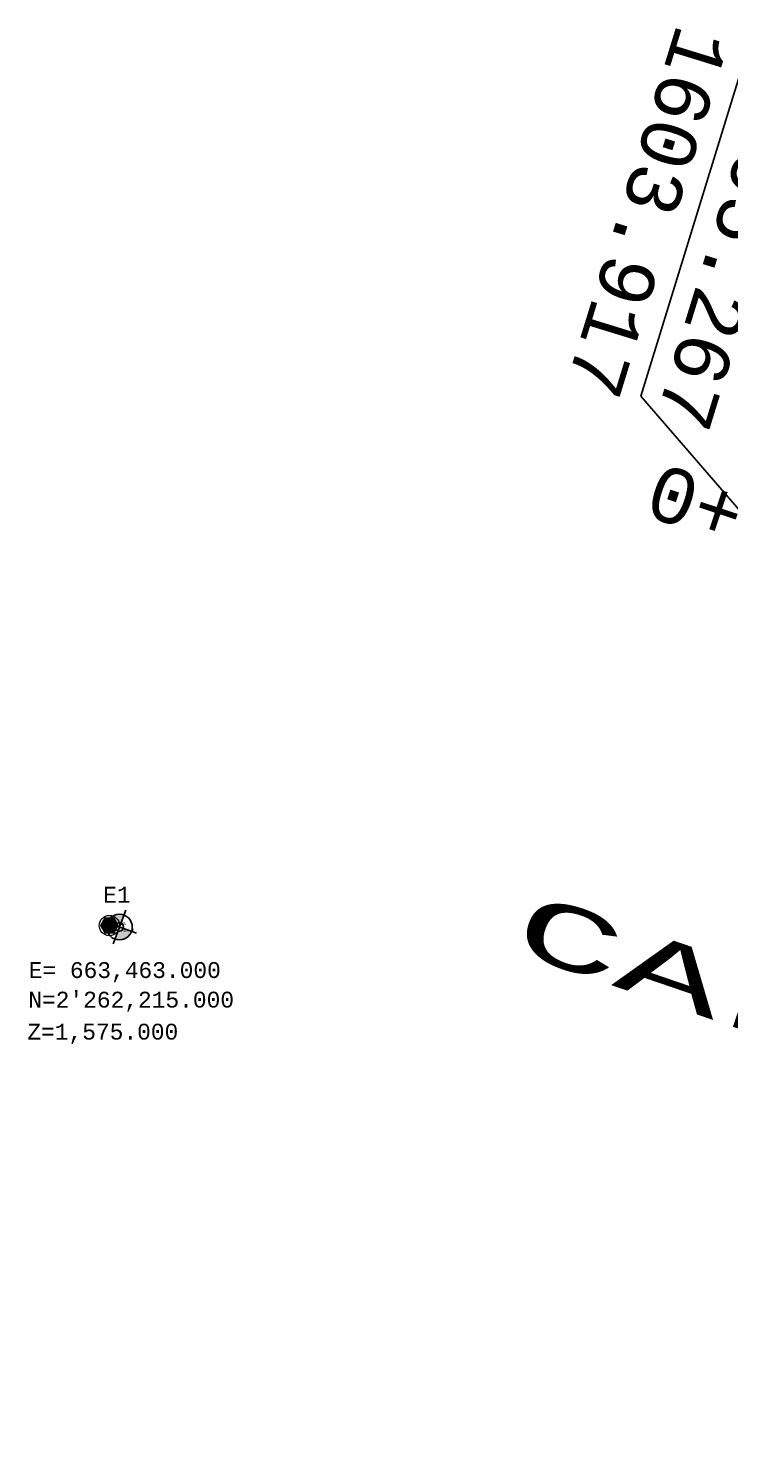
# Model space of a CAD drawing. Extents: x 661203 to 661848, y 2264651 to 2264858.
# Drawn here: x 661390.81 to 661403.58, y 2264671.83 to 2264697.47 of the extents above; entities that cross this region are included whole.
import ezdxf
from ezdxf.enums import TextEntityAlignment as Align

# ---------------------------------------------------------------- set-up
doc = ezdxf.new("R2010")
doc.units = 0
doc.header["$PDMODE"] = 32
doc.header["$PDSIZE"] = 0.15
for name, color, linetype in [('02. COTAS D.S. EXISTENTE', 7, 'Continuous'), ('CVL_EST_TX', 2, 'Continuous'), ('CVL_PUNTO', 2, 'Continuous'), ('CVL_PUNTO_NUM', 2, 'Continuous'), ('INFRAESTRUCTURA_POSTE_TELMEX', 42, 'Continuous'), ('POSTE TELMEX', 7, 'Continuous'), ('PUNTO CONTROL TOPOGRAFICO', 1, 'Continuous')]:
    doc.layers.add(name, color=color, linetype=linetype)
doc.styles.add('MONOTXT4', font='monotxt4.shx')
doc.styles.get("Standard").update_dxf_attribs({"font": 'arial.ttf'})
doc.dimstyles.get("Standard").update_dxf_attribs({"dimtxt": 0.18, "dimasz": 0.18, "dimexe": 0.18, "dimexo": 0.0625, "dimgap": 0.09, "dimtad": 0, "dimtih": 1, "dimtoh": 1, "dimdec": 4, "dimzin": 0, "dimdsep": 46, "dimtxsty": 'Standard', "dimcen": 0.09, "dimadec": 0, "dimazin": 0, "dimtfac": 1, "dimtdec": 4, "dimtofl": 0, "dimtmove": 0, "dimatfit": 3, "dimfxl": 0, "dimtolj": 1, "dimtzin": 0, "dimarcsym": 0})

# ---------------------------------------------------------------- blocks, each defined once
blk = doc.blocks.new('POSTE TELMEX')
at = {"layer": 'INFRAESTRUCTURA_POSTE_TELMEX'}
blk.add_lwpolyline([(-0.1, -0.173), (0.1, -0.173), (0.2, 0), (0.1, 0.173), (-0.1, 0.173), (-0.2, 0)], close=True, dxfattribs=at)
at = {"layer": 'INFRAESTRUCTURA_POSTE_TELMEX', "lineweight": 0}
blk.add_circle((0, 0), 0.237, dxfattribs=at)
at = {"layer": 'INFRAESTRUCTURA_POSTE_TELMEX'}
for points in [[(-0.2, 0), (-0.1, 0.173), (-0.1, -0.173), (0.1, 0.173)], [(-0.1, -0.173), (0.1, 0.173), (0.1, -0.173), (0.2, 0)]]:
    blk.add_solid(points, dxfattribs=at)
blk = doc.blocks.new('PUNTO CONTROL TOPOGRAFICO')
at = {"layer": 'PUNTO CONTROL TOPOGRAFICO'}
h = blk.add_hatch(color=256, dxfattribs=at)
h.paths.add_polyline_path([(-0.36, 0), (0, 0), (0, 0.36, 0.414214)])
h.paths.add_polyline_path([(0, -0.36, 0.414214), (0.36, 0), (0, 0)])
for p, q in [((0, 0.504), (0, -0.504)), ((0.504, 0), (-0.504, 0))]:
    blk.add_line(p, q, dxfattribs=at)
blk.add_circle((0, 0), 0.36, dxfattribs=at)

msp = doc.modelspace()

# ---------------------------------------------------------------- linework, layer by layer
at = {"layer": 'CVL_PUNTO', "color": 1}
msp.add_point((661392.471, 2264681.133, 1607.446), dxfattribs=at)

# ---------------------------------------------------------------- block references
at = {"layer": 'POSTE TELMEX', "xscale": 0.7799999999115244, "yscale": 0.7799999999115244, "zscale": 0.7799999999115244}
msp.add_blockref('POSTE TELMEX', (661392.288, 2264681.16), dxfattribs=at)
at = {"layer": 'PUNTO CONTROL TOPOGRAFICO', "xscale": 0.650000000017622, "yscale": 0.650000000017622, "zscale": 0.650000000017622, "rotation": 339.6496337964999}
msp.add_blockref('PUNTO CONTROL TOPOGRAFICO', (661392.471, 2264681.133, 1607.446), dxfattribs=at)

# ---------------------------------------------------------------- texts
at = {"style": 'MONOTXT4', "width": 2}
msp.add_text('CALLE VALLARTA', height=1.13219, rotation=341.119, dxfattribs=at).set_placement((661399.551, 2264680.712))
at = {"layer": '02. COTAS D.S. EXISTENTE', "style": 'MONOTXT4'}
msp.add_text('1603.917', height=1, rotation=252.8678, dxfattribs=at).set_placement((661402.547, 2264693.969, -1612.208), align=Align.TOP_CENTER)
msp.add_text('1605.267', height=1, rotation=252.8678, dxfattribs=at).set_placement((661402.936, 2264693.761, -1612.208), align=Align.BOTTOM_CENTER)
at = {"layer": 'CVL_EST_TX', "color": 7, "style": 'MONOTXT4'}
msp.add_text('0+129.56', height=1, rotation=341.7882, dxfattribs=at).set_placement((661408.698, 2264686.936), align=Align.MIDDLE_RIGHT)
at = {"layer": 'CVL_PUNTO_NUM', "color": 1, "style": 'MONOTXT4'}
msp.add_text('95', height=0.0562, dxfattribs=at).set_placement((661392.491, 2264681.153, 1607.446), align=Align.BOTTOM_LEFT)
msp.add_text('AUX 2', height=0.0562, dxfattribs=at).set_placement((661392.499, 2264681.105, 1607.446), align=Align.TOP_LEFT)
at = {"layer": 'PUNTO CONTROL TOPOGRAFICO', "color": 7, "style": 'MONOTXT4'}
for s, p in [('E1', (661392.424, 2264681.576, 1607.446)), ('E= 663,463.000', (661392.568, 2264680.207, 1607.446)), ("N=2'262,215.000", (661392.684, 2264679.67, 1607.446)), ('Z=1,575.000', (661392.169, 2264679.088, 1607.446))]:
    msp.add_text(s, height=0.288, dxfattribs=at).set_placement(p, align=Align.CENTER)

# ---------------------------------------------------------------- leaders
at = {"layer": '02. COTAS D.S. EXISTENTE', "ltscale": 5}
msp.add_leader([(661412.45, 2264678.636, 1605.272), (661401.942, 2264690.781, 1605.272), (661403.931, 2264697.233, 1605.272)], dimstyle='Standard', override={"dimasz": 1, "dimgap": 0.09, "dimtad": 0, "dimfxl": 0.1, "dimarcsym": 2}, dxfattribs=at)

doc.saveas('drawing.dxf')
